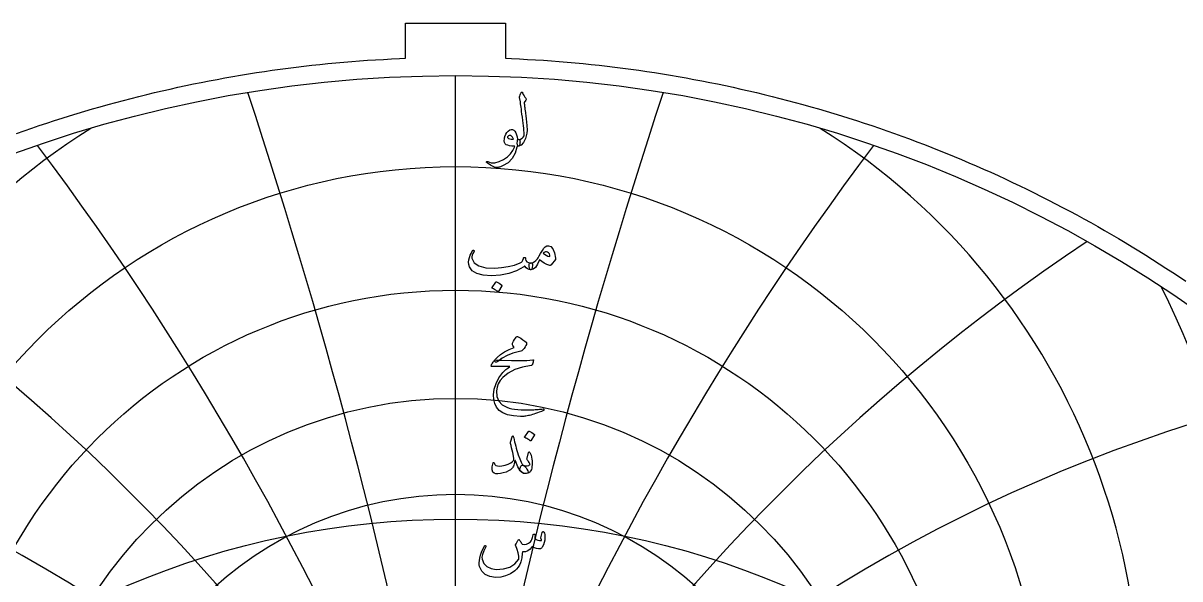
# Model space of a CAD drawing. Header units: millimetres. Extents: x -62 to 62, y -62 to 63.
# Drawn here: x -20.4 to 34.3, y 36.9 to 63.2 of the extents above; entities that cross this region are included whole.
import ezdxf

# ---------------------------------------------------------------- set-up
doc = ezdxf.new("R2010")
doc.units = ezdxf.units.MM
for name, color, linetype in [('CUT_OUTER', 1, 'Continuous'), ('ENGRAVE', 7, 'Continuous'), ('ENGRAVE_FINE', 8, 'Continuous'), ('TEXT', 5, 'Continuous')]:
    doc.layers.add(name, color=color, linetype=linetype)

msp = doc.modelspace()

# ---------------------------------------------------------------- linework, layer by layer
at = {"layer": 'CUT_OUTER'}
msp.add_lwpolyline([(-20.7566, 58.0109), (-20.4003, 58.1372), (-20.0432, 58.2612), (-19.6853, 58.3831), (-19.3267, 58.5028), (-18.9674, 58.6203), (-18.6073, 58.7356), (-18.2466, 58.8486), (-17.8852, 58.9595), (-17.5231, 59.0681), (-17.1603, 59.1745), (-16.7969, 59.2787), (-16.4328, 59.3807), (-16.0682, 59.4804), (-15.7029, 59.5778), (-15.3371, 59.6731), (-14.9706, 59.7661), (-14.6036, 59.8568), (-14.2361, 59.9453), (-13.868, 60.0315), (-13.4994, 60.1154), (-13.1303, 60.1971), (-12.7606, 60.2766), (-12.3906, 60.3537), (-12.02, 60.4286), (-11.649, 60.5012), (-11.2775, 60.5716), (-10.9057, 60.6396), (-10.5334, 60.7054), (-10.1607, 60.7689), (-9.7876, 60.8301), (-9.4142, 60.889), (-9.0404, 60.9456), (-8.6663, 61), (-8.2919, 61.052), (-7.9171, 61.1017), (-7.542, 61.1491), (-7.1667, 61.1943), (-6.7911, 61.2371), (-6.4152, 61.2776), (-6.0391, 61.3158), (-5.6627, 61.3517), (-5.2862, 61.3853), (-4.9094, 61.4166), (-4.5325, 61.4456), (-4.1554, 61.4722), (-3.7781, 61.4966), (-3.4007, 61.5186), (-3.0232, 61.5383), (-2.6455, 61.5557), (-2.3625, 61.567), (-2.3625, 63.2325), (2.3625, 63.2325), (2.3625, 61.567), (2.6455, 61.5557), (3.0232, 61.5383), (3.4007, 61.5186), (3.7781, 61.4966), (4.1554, 61.4722), (4.5325, 61.4456), (4.9094, 61.4166), (5.2862, 61.3853), (5.6627, 61.3517), (6.0391, 61.3158), (6.4152, 61.2776), (6.7911, 61.2371), (7.1667, 61.1943), (7.542, 61.1491), (7.9171, 61.1017), (8.2919, 61.052), (8.6663, 61), (9.0404, 60.9456), (9.4142, 60.889), (9.7876, 60.8301), (10.1607, 60.7689), (10.5334, 60.7054), (10.9057, 60.6396), (11.2775, 60.5716), (11.649, 60.5012), (12.02, 60.4286), (12.3906, 60.3537), (12.7606, 60.2766), (13.1303, 60.1971), (13.4994, 60.1154), (13.868, 60.0315), (14.2361, 59.9453), (14.6036, 59.8568), (14.9706, 59.7661), (15.3371, 59.6731), (15.7029, 59.5778), (16.0682, 59.4804), (16.4328, 59.3807), (16.7969, 59.2787), (17.1603, 59.1745), (17.5231, 59.0681), (17.8852, 58.9595), (18.2466, 58.8486), (18.6073, 58.7356), (18.9674, 58.6203), (19.3267, 58.5028), (19.6853, 58.3831), (20.0432, 58.2612), (20.4003, 58.1372), (20.7566, 58.0109), (21.1122, 57.8824), (21.4669, 57.7518), (21.8209, 57.619), (22.174, 57.484), (22.5263, 57.3469), (22.8778, 57.2076), (23.2284, 57.0661), (23.5781, 56.9225), (23.9269, 56.7768), (24.2748, 56.6289), (24.6218, 56.4789), (24.9679, 56.3267), (25.3131, 56.1725), (25.6573, 56.0161), (26.0005, 55.8576), (26.3427, 55.697), (26.684, 55.5344), (27.0242, 55.3696), (27.3635, 55.2027), (27.7017, 55.0338), (28.0388, 54.8628), (28.3749, 54.6897), (28.71, 54.5146), (29.0439, 54.3374), (29.3768, 54.1581), (29.7085, 53.9769), (30.0392, 53.7936), (30.3687, 53.6082), (30.6971, 53.4209), (31.0243, 53.2315), (31.3503, 53.0402), (31.6752, 52.8468), (31.9988, 52.6515), (32.3213, 52.4541), (32.6425, 52.2548), (32.9625, 52.0535), (33.2813, 51.8503), (33.5988, 51.6451), (33.9151, 51.438), (34.2301, 51.2289), (34.5438, 51.0179)], dxfattribs=at)
at = {"layer": 'ENGRAVE'}
msp.add_lwpolyline([(0, -60.75), (0, 60.75)], dxfattribs=at)
for centre, radius in [((0, 0), 60.75), ((0, 28.5102), 27.9318), ((0, 26.6295), 23.965), ((0, 25.1217), 20.3564), ((0, 23.9164), 17.0238), ((0, 0), 39.7663)]:
    msp.add_circle(centre, radius, dxfattribs=at)
for centre, radius, start, end in [((0, 30.8624), 32.3669, 122.20586, 57.79414), ((0, 33.8275), 37.4232, 153.09342, 26.90658), ((0, 37.6139), 43.3207, 172.96619, 7.03381)]:
    msp.add_arc(centre, radius, start, end, dxfattribs=at)
at = {"layer": 'ENGRAVE_FINE'}
for centre, radius, start, end in [((-273.1098, -27.1606), 277.3229, 3.096255, 18.307363), ((-273.1098, -27.1606), 277.3229, 3.096255, 18.307363), ((273.1098, -27.1606), 277.3229, 161.692637, 176.903745), ((273.1098, -27.1606), 277.3229, 161.692637, 176.903745), ((-132.3092, -27.1606), 140.8005, 6.235632, 36.933893), ((-132.3092, -27.1606), 140.8005, 6.235632, 36.933893), ((132.3092, -27.1606), 140.8005, 143.066107, 173.764368), ((132.3092, -27.1606), 140.8005, 143.066107, 173.764368), ((-83.4097, -27.1606), 96.3132, 9.463552, 56.22739), ((-83.4097, -27.1606), 96.3132, 9.463552, 56.22739), ((83.4097, -27.1606), 96.3132, 123.77261, 170.536448), ((83.4097, -27.1606), 96.3132, 123.77261, 170.536448), ((-57.3908, -27.1606), 74.9184, 12.830287, 76.585484), ((-57.3908, -27.1606), 74.9184, 12.830287, 76.585484), ((57.3908, -27.1606), 74.9184, 103.414516, 167.169713), ((57.3908, -27.1606), 74.9184, 103.414516, 167.169713)]:
    msp.add_arc(centre, radius, start, end, dxfattribs=at)
at = {"layer": 'TEXT'}
for points in [[(3.0359, 59.7785), (3.0601, 59.8371), (3.079, 59.8836), (3.0925, 59.9179), (3.1005, 59.9402), (3.1068, 59.9543), (3.1149, 59.9644), (3.1248, 59.9705), (3.1365, 59.9725), (3.1497, 59.9702), (3.1607, 59.9635), (3.1695, 59.9523), (3.176, 59.9366), (3.2058, 59.8595), (3.2416, 59.7902), (3.2831, 59.7284), (3.3305, 59.6743), (3.3437, 59.657), (3.3475, 59.6375), (3.3419, 59.6157), (3.3269, 59.5917), (3.2478, 59.4803), (3.2532, 59.4304), (3.2586, 59.3815), (3.264, 59.3334), (3.2694, 59.2863), (3.2748, 59.24), (3.2802, 59.1947), (3.2856, 59.1502), (3.291, 59.1066), (3.3406, 58.7033), (3.3709, 58.3881), (3.3819, 58.1608), (3.3736, 58.0216), (3.3058, 57.769), (3.2173, 57.5824), (3.1082, 57.4618), (2.9784, 57.4073), (2.9748, 57.4073), (2.9712, 57.4073), (2.9676, 57.4073), (2.964, 57.4073), (2.9427, 57.4275), (2.929, 57.4737), (2.9229, 57.546), (2.9245, 57.6444), (2.9279, 57.6808), (2.938, 57.7073), (2.9548, 57.7239), (2.9784, 57.7306), (3.0695, 57.7488), (3.1454, 57.7818), (3.2061, 57.8296), (3.2514, 57.8923), (3.2484, 57.9675), (3.2429, 58.0531), (3.2349, 58.1489), (3.2245, 58.2552), (3.2118, 58.3712), (3.1971, 58.4968), (3.1804, 58.6317), (3.1616, 58.7761), (3.1443, 58.918), (3.1284, 59.0456), (3.1138, 59.1587), (3.1005, 59.2575), (3.0891, 59.342), (3.0799, 59.412), (3.0729, 59.4677), (3.0682, 59.509), (3.0323, 59.7138), (3.0312, 59.734), (3.0314, 59.7515), (3.0329, 59.7664), (3.0359, 59.7785)], [(2.9065, 57.3677), (2.8223, 57.072), (2.6811, 56.8243), (2.4828, 56.6247), (2.2275, 56.4732), (2.1918, 56.4578), (2.1565, 56.444), (2.1217, 56.4317), (2.0874, 56.4211), (2.0537, 56.4122), (2.0209, 56.4053), (1.989, 56.4005), (1.958, 56.3977), (1.8808, 56.4087), (1.7784, 56.4489), (1.6509, 56.5183), (1.4982, 56.6169), (1.4818, 56.631), (1.4721, 56.6447), (1.4692, 56.658), (1.473, 56.6708), (1.4816, 56.6806), (1.4928, 56.6851), (1.5067, 56.6842), (1.5233, 56.6779), (1.6821, 56.6265), (1.8601, 56.6267), (2.0575, 56.6786), (2.2742, 56.7821), (2.4511, 56.9023), (2.5976, 57.0435), (2.7134, 57.2058), (2.7987, 57.3893), (2.7981, 57.3958), (2.7961, 57.401), (2.7927, 57.4048), (2.788, 57.4073), (2.6642, 57.4145), (2.5589, 57.4288), (2.472, 57.4504), (2.4035, 57.4791), (2.3506, 57.5236), (2.3173, 57.5851), (2.3038, 57.6637), (2.3101, 57.7594), (2.3122, 57.772), (2.3146, 57.785), (2.3175, 57.7981), (2.3209, 57.8115), (2.3247, 57.8253), (2.329, 57.8397), (2.3337, 57.8549), (2.3389, 57.8707), (2.3811, 57.9733), (2.4323, 58.0585), (2.4925, 58.126), (2.5616, 58.1761), (2.6324, 58.2035), (2.6973, 58.2031), (2.7563, 58.1748), (2.8095, 58.1186), (2.856, 58.0405), (2.8913, 57.9498), (2.9153, 57.8465), (2.9281, 57.7306), (2.9352, 57.7307), (2.942, 57.7311), (2.9486, 57.7316), (2.955, 57.7324), (2.9614, 57.7332), (2.9681, 57.7338), (2.9749, 57.7341), (2.982, 57.7342), (3.0062, 57.729), (3.0251, 57.7135), (3.0386, 57.6877), (3.0466, 57.6516), (3.05, 57.6118), (3.0493, 57.5716), (3.0446, 57.531), (3.0359, 57.4899), (3.0244, 57.4537), (3.0116, 57.4279), (2.9975, 57.4124), (2.982, 57.4073), (2.9137, 57.4073), (2.9133, 57.4008), (2.9119, 57.392), (2.9097, 57.381), (2.9065, 57.3677)], [(2.7341, 57.7701), (2.6964, 57.8359), (2.655, 57.8824), (2.6101, 57.9096), (2.5616, 57.9174), (2.5327, 57.9098), (2.5068, 57.8977), (2.4842, 57.8811), (2.4646, 57.86), (2.4583, 57.8487), (2.4574, 57.8366), (2.4619, 57.8236), (2.4718, 57.8097), (2.5089, 57.7771), (2.5625, 57.7549), (2.6328, 57.743), (2.7197, 57.7414), (2.7287, 57.7432), (2.7341, 57.7486), (2.7359, 57.7576), (2.7341, 57.7701)], [(4.3975, 52.7022), (4.51, 52.6623), (4.6032, 52.5496), (4.6771, 52.3641), (4.7316, 52.1058), (4.7337, 52.0872), (4.7325, 52.0708), (4.7283, 52.0567), (4.7209, 52.0448), (4.5233, 51.7969), (4.5096, 51.7818), (4.4936, 51.7726), (4.4754, 51.7693), (4.455, 51.7717), (4.3207, 51.8175), (4.1945, 51.8759), (4.0764, 51.9469), (3.9664, 52.0304), (3.8777, 51.8245), (3.7805, 51.6774), (3.6747, 51.5892), (3.5604, 51.5598), (3.5476, 51.5645), (3.5344, 51.5786), (3.5207, 51.6022), (3.5065, 51.6352), (3.4847, 51.7169), (3.4769, 51.7825), (3.4829, 51.8319), (3.5029, 51.8651), (3.5146, 51.873), (3.5281, 51.8786), (3.5433, 51.882), (3.5604, 51.8831), (3.6421, 51.897), (3.7221, 51.9352), (3.8002, 51.9976), (3.8766, 52.0843), (3.91, 52.1346), (3.9601, 52.2172), (4.0268, 52.3322), (4.1101, 52.4795), (4.1752, 52.5769), (4.2448, 52.6466), (4.3189, 52.6883), (4.3975, 52.7022)], [(0.8191, 52.4723), (0.8319, 52.4862), (0.8452, 52.4921), (0.8589, 52.4898), (0.873, 52.4795), (0.8838, 52.466), (0.8874, 52.4508), (0.8838, 52.4337), (0.873, 52.4148), (0.8182, 52.3299), (0.7832, 52.2514), (0.7679, 52.1791), (0.7724, 52.113), (0.8849, 51.8961), (1.1039, 51.7448), (1.4292, 51.659), (1.861, 51.6388), (2.1815, 51.6624), (2.4889, 51.7115), (2.7833, 51.7863), (3.0646, 51.8867), (3.1142, 51.9161), (3.1553, 51.9612), (3.1879, 52.0221), (3.2119, 52.0987), (3.22, 52.1204), (3.2335, 52.1355), (3.2523, 52.1438), (3.2766, 52.1454), (3.2939, 52.138), (3.3062, 52.1229), (3.3136, 52.1002), (3.3161, 52.0699), (3.3329, 51.9949), (3.3799, 51.9388), (3.4569, 51.9015), (3.564, 51.8831), (3.6026, 51.8746), (3.6287, 51.8526), (3.6421, 51.8171), (3.643, 51.7681), (3.63, 51.677), (3.6125, 51.6118), (3.5905, 51.5728), (3.564, 51.5598), (3.4852, 51.5701), (3.4104, 51.6011), (3.3397, 51.6527), (3.273, 51.725), (3.2674, 51.7279), (3.2577, 51.7259), (3.244, 51.719), (3.2263, 51.7071), (2.8913, 51.5184), (2.5257, 51.3837), (2.1296, 51.3029), (1.703, 51.2759), (1.3087, 51.3029), (1.0024, 51.3837), (0.7841, 51.5184), (0.6539, 51.7071), (0.6242, 51.8124), (0.6144, 51.9199), (0.6242, 52.0297), (0.6539, 52.1418), (0.6938, 52.246), (0.7347, 52.3358), (0.7765, 52.4112), (0.8191, 52.4723)], [(4.1388, 52.3502), (4.2062, 52.294), (4.2825, 52.2478), (4.3679, 52.2114), (4.4622, 52.1849), (4.457, 52.2556), (4.4379, 52.3133), (4.4049, 52.358), (4.358, 52.3897), (4.3039, 52.4061), (4.2493, 52.4049), (4.1943, 52.3863), (4.1388, 52.3502)], [(1.9077, 50.9813), (1.9122, 50.9858), (1.9185, 50.9885), (1.9266, 50.9894), (1.9365, 50.9885), (2.0063, 50.9602), (2.0721, 50.9256), (2.1339, 50.8848), (2.1916, 50.8376), (2.1972, 50.8304), (2.1997, 50.8232), (2.199, 50.8161), (2.1952, 50.8089), (2.0263, 50.5358), (2.02, 50.5293), (2.0119, 50.5277), (2.0021, 50.5311), (1.9904, 50.5394), (1.9803, 50.5466), (1.9643, 50.5574), (1.9426, 50.5717), (1.9149, 50.5897), (1.881, 50.6113), (1.8404, 50.6364), (1.793, 50.6652), (1.7389, 50.6975), (1.7317, 50.7029), (1.7281, 50.7083), (1.7281, 50.7137), (1.7317, 50.719)], [(3.0323, 47.6972), (2.7184, 47.6152), (2.4413, 47.5094), (2.201, 47.3799), (1.9976, 47.2265), (1.9664, 47.2029), (1.9374, 47.1897), (1.9107, 47.1868), (1.8862, 47.1942), (1.8577, 47.2281), (1.8619, 47.2759), (1.899, 47.3377), (1.9688, 47.4133), (2.1339, 47.5503), (2.3236, 47.6738), (2.538, 47.7838), (2.7772, 47.8804), (2.7089, 47.981), (2.6961, 48.0061), (2.6901, 48.0313), (2.6907, 48.0564), (2.6981, 48.0816), (2.7464, 48.1775), (2.7907, 48.2567), (2.8309, 48.3194), (2.867, 48.3654), (2.8901, 48.3872), (2.9128, 48.3986), (2.935, 48.3998), (2.9568, 48.3906), (3.0832, 48.3192), (3.1895, 48.2522), (3.2755, 48.1898), (3.3413, 48.1319), (3.354, 48.1132), (3.3601, 48.0897), (3.3594, 48.0612), (3.352, 48.0277), (3.3289, 47.9754), (3.2918, 47.9118), (3.2409, 47.8371), (3.176, 47.7511), (3.1589, 47.7383), (3.1293, 47.725), (3.0871, 47.7113), (3.0323, 47.6972)], [(2.1844, 47.2804), (2.6454, 47.2642), (3.044, 47.2624), (3.3801, 47.275), (3.6538, 47.302), (3.6622, 47.303), (3.6695, 47.3024), (3.6757, 47.3003), (3.6808, 47.2966), (3.6845, 47.2915), (3.6866, 47.2853), (3.6872, 47.278), (3.6862, 47.2696), (3.6791, 47.2368), (3.6722, 47.2068), (3.6656, 47.1794), (3.6592, 47.1547), (3.653, 47.1327), (3.6471, 47.1133), (3.6414, 47.0967), (3.6359, 47.0828), (3.6242, 47.0606), (3.6107, 47.0442), (3.5954, 47.0336), (3.5784, 47.0289), (3.1634, 46.9537), (2.8023, 46.8358), (2.4952, 46.6753), (2.2419, 46.472), (2.1139, 46.3259), (2.0209, 46.1711), (1.963, 46.0079), (1.9401, 45.8361), (1.9621, 45.5664), (2.0497, 45.3466), (2.2028, 45.1766), (2.4215, 45.0565), (2.5349, 45.0201), (2.6595, 44.99), (2.7954, 44.9662), (2.9425, 44.9487), (3.1005, 44.9373), (3.2694, 44.9316), (3.449, 44.9319), (3.6394, 44.9379), (3.7071, 44.9418), (3.7737, 44.946), (3.8392, 44.9507), (3.9035, 44.9559), (3.9663, 44.9615), (4.027, 44.9676), (4.0857, 44.9741), (4.1424, 44.981), (4.1597, 44.9819), (4.1721, 44.9775), (4.1795, 44.9676), (4.182, 44.9523), (4.1806, 44.9346), (4.1766, 44.9209), (4.1698, 44.9112), (4.1604, 44.9056), (4.0589, 44.8627), (3.9628, 44.8239), (3.8721, 44.7891), (3.7868, 44.7583), (3.707, 44.7314), (3.6332, 44.708), (3.5651, 44.6882), (3.5029, 44.6721), (3.4444, 44.6602), (3.3875, 44.6496), (3.3322, 44.6404), (3.2784, 44.6326), (3.2259, 44.6265), (3.1746, 44.6227), (3.1245, 44.6211), (3.0754, 44.6218), (2.7404, 44.6478), (2.461, 44.7044), (2.2374, 44.7915), (2.0694, 44.9092), (1.9461, 45.0563), (1.8601, 45.228), (1.8114, 45.4245), (1.8, 45.6457), (1.8352, 45.9201), (1.9194, 46.1864), (2.0526, 46.4446), (2.2347, 46.6948), (2.3059, 46.7705), (2.3865, 46.843), (2.4765, 46.9124), (2.576, 46.9786), (1.7066, 46.9858), (1.6857, 46.9948), (1.6769, 47.0109), (1.6803, 47.0343), (1.6958, 47.0648), (1.725, 47.1093), (1.7515, 47.1493), (1.7753, 47.1847), (1.7964, 47.2157), (1.8148, 47.242), (1.8305, 47.2633), (1.8435, 47.2797), (1.8539, 47.2912), (1.8772, 47.2932), (1.9401, 47.2921), (2.0425, 47.2878), (2.1844, 47.2804)], [(3.4472, 43.9174), (3.4517, 43.9219), (3.458, 43.9246), (3.4661, 43.9255), (3.476, 43.9246), (3.5458, 43.8963), (3.6116, 43.8617), (3.6734, 43.8208), (3.7311, 43.7737), (3.7367, 43.7665), (3.7391, 43.7593), (3.7385, 43.7521), (3.7347, 43.745), (3.5658, 43.4719), (3.5595, 43.4654), (3.5514, 43.4638), (3.5415, 43.4672), (3.5299, 43.4755), (3.5198, 43.4827), (3.5038, 43.4935), (3.482, 43.5078), (3.4544, 43.5258), (3.4205, 43.5474), (3.3799, 43.5725), (3.3325, 43.6012), (3.2784, 43.6336), (3.2712, 43.639), (3.2676, 43.6444), (3.2676, 43.6497), (3.2712, 43.6551)], [(2.7538, 43.6084), (2.7745, 43.5142), (2.7969, 43.4185), (2.8212, 43.3211), (2.8472, 43.2222), (2.8751, 43.1213), (2.9047, 43.0179), (2.9362, 42.912), (2.9694, 42.8037), (3.0365, 42.6087), (3.0978, 42.4623), (3.1533, 42.3644), (3.2029, 42.315), (3.2463, 42.2856), (3.2901, 42.2441), (3.3343, 42.1904), (3.379, 42.1246), (3.4212, 42.0431), (3.4329, 41.9818), (3.414, 41.9407), (3.3646, 41.9198), (3.205, 41.936), (3.0637, 42.042), (2.9409, 42.2378), (2.8365, 42.5234), (2.8342, 42.5281), (2.8311, 42.5315), (2.827, 42.5335), (2.8221, 42.5342), (2.8185, 42.5335), (2.8149, 42.5315), (2.8113, 42.5281), (2.8077, 42.5234), (2.7976, 42.4772), (2.7853, 42.4282), (2.7707, 42.3766), (2.7538, 42.3222), (2.7354, 42.2708), (2.7161, 42.2279), (2.6959, 42.1936), (2.6748, 42.1677), (2.5989, 42.1015), (2.5041, 42.0429), (2.3905, 41.9919), (2.258, 41.9486), (2.1233, 41.9165), (2.0065, 41.9028), (1.9077, 41.9075), (1.8269, 41.9306), (1.7577, 41.9886), (1.7263, 42.0905), (1.7326, 42.2364), (1.7766, 42.4264), (1.7809, 42.4327), (1.7865, 42.4372), (1.7935, 42.4399), (1.8018, 42.4408), (1.8116, 42.4397), (1.8197, 42.4363), (1.826, 42.4307), (1.8305, 42.4228), (1.8476, 42.3831), (1.8664, 42.3501), (1.8871, 42.3238), (1.9095, 42.3043), (1.9796, 42.2782), (2.0748, 42.2719), (2.1952, 42.2854), (2.3407, 42.3186), (2.4958, 42.3685), (2.6164, 42.4246), (2.7024, 42.487), (2.7538, 42.5558), (2.7624, 42.6254), (2.7484, 42.7444), (2.7121, 42.9128), (2.6532, 43.1306), (2.6249, 43.2453), (2.6083, 43.3381), (2.6034, 43.4088), (2.6101, 43.4575), (2.6784, 43.6515), (2.6858, 43.672), (2.6937, 43.6866), (2.702, 43.6953), (2.7107, 43.6982), (2.7215, 43.6926), (2.7323, 43.6758), (2.7431, 43.6477), (2.7538, 43.6084)], [(3.4796, 42.448), (3.4585, 42.4832), (3.4383, 42.5135), (3.4189, 42.5389), (3.4005, 42.5593), (3.3873, 42.5769), (3.3799, 42.5971), (3.3783, 42.62), (3.3826, 42.6456), (3.458, 42.9186), (3.4686, 42.9424), (3.4823, 42.9492), (3.4991, 42.9388), (3.5191, 42.9114), (3.5492, 42.8533), (3.5748, 42.783), (3.5959, 42.7006), (3.6125, 42.6061), (3.6222, 42.5153), (3.626, 42.4264), (3.624, 42.3393), (3.6161, 42.254), (3.6033, 42.1796), (3.5865, 42.1147), (3.5656, 42.0593), (3.5406, 42.0133), (3.5099, 41.9791), (3.4679, 41.9522), (3.4147, 41.9324), (3.3502, 41.9198), (3.2842, 41.9174), (3.2227, 41.9279), (3.1657, 41.9515), (3.1131, 41.9881), (3.0725, 42.0346), (3.0511, 42.0878), (3.0491, 42.1478), (3.0664, 42.2144), (3.094, 42.269), (3.1266, 42.3034), (3.1641, 42.3175), (3.2065, 42.3114), (3.3044, 42.2879), (3.3898, 42.2854), (3.4625, 42.304), (3.5227, 42.3438), (3.524, 42.3543), (3.5173, 42.3752), (3.5025, 42.4064), (3.4796, 42.448)], [(4.0993, 39.1364), (4.1056, 39.1521), (4.1137, 39.1634), (4.1236, 39.1701), (4.1352, 39.1723), (4.1503, 39.1705), (4.1631, 39.1652), (4.1736, 39.1562), (4.182, 39.1436), (4.2024, 39.0987), (4.217, 39.043), (4.2257, 38.9765), (4.2287, 38.8993), (4.2208, 38.7731), (4.1972, 38.6532), (4.1579, 38.5396), (4.1029, 38.4322), (4.084, 38.4064), (4.0634, 38.3864), (4.0409, 38.3723), (4.0167, 38.364), (3.9289, 38.3584), (3.8344, 38.3739), (3.7331, 38.4105), (3.6251, 38.4682), (3.5341, 38.3435), (3.4266, 38.2607), (3.3024, 38.2196), (3.1616, 38.2203), (3.157, 38.1445), (3.1504, 38.0716), (3.1417, 38.0017), (3.1311, 37.9346), (3.1184, 37.8701), (3.1037, 37.8076), (3.087, 37.747), (3.0682, 37.6885), (3.0246, 37.583), (2.9658, 37.4856), (2.8917, 37.3962), (2.8023, 37.3149), (2.5933, 37.1757), (2.3721, 37.0778), (2.1388, 37.0212), (1.8934, 37.0059), (1.617, 37.0434), (1.3985, 37.1415), (1.2379, 37.3003), (1.1353, 37.5197), (1.1214, 37.5987), (1.1191, 37.6921), (1.1286, 37.7999), (1.1497, 37.9221), (1.1836, 38.0559), (1.2314, 38.1951), (1.2932, 38.3397), (1.3688, 38.4897), (1.3749, 38.4992), (1.3823, 38.5059), (1.3911, 38.5099), (1.4012, 38.5113), (1.4113, 38.5104), (1.42, 38.5077), (1.4274, 38.5032), (1.4335, 38.4969), (1.4375, 38.4877), (1.4389, 38.478), (1.4375, 38.4679), (1.4335, 38.4574), (1.3374, 38.2578), (1.2754, 38.0936), (1.2476, 37.965), (1.2539, 37.8718), (1.3446, 37.6663), (1.4874, 37.517), (1.6823, 37.4238), (1.9293, 37.3868), (2.2747, 37.4088), (2.567, 37.4963), (2.8064, 37.6495), (2.9928, 37.8682), (2.9921, 38.0123), (2.9685, 38.1646), (2.922, 38.3249), (2.8526, 38.4933), (2.8439, 38.5104), (2.8392, 38.5256), (2.8385, 38.5391), (2.8419, 38.5508), (2.8612, 38.5909), (2.8796, 38.6285), (2.8971, 38.6636), (2.9137, 38.6963), (2.9294, 38.7261), (2.9443, 38.7524), (2.9582, 38.7755), (2.9712, 38.7951), (2.9786, 38.8034), (2.9865, 38.8068), (2.9948, 38.8052), (3.0035, 38.7987), (3.008, 38.7938), (3.0143, 38.7861), (3.0224, 38.7758), (3.0323, 38.7628), (3.0435, 38.7471), (3.0556, 38.7286), (3.0687, 38.7075), (3.0826, 38.6837), (3.1109, 38.6379), (3.1347, 38.6047), (3.154, 38.584), (3.1688, 38.5759), (3.2622, 38.5681), (3.3556, 38.584), (3.449, 38.6238), (3.5424, 38.6873), (3.5764, 38.7295), (3.6098, 38.7987), (3.6428, 38.8948), (3.6754, 39.0179), (3.6785, 39.0295), (3.6844, 39.0394), (3.6929, 39.0475), (3.7041, 39.0538), (3.7147, 39.0578), (3.7248, 39.0592), (3.7344, 39.0578), (3.7436, 39.0538), (3.7573, 39.0313), (3.7625, 38.9891), (3.7591, 38.9271), (3.7472, 38.8454), (3.8198, 38.8009), (3.8972, 38.7718), (3.9796, 38.7578), (4.067, 38.7592), (4.0659, 38.7854), (4.0625, 38.8068), (4.0569, 38.8232), (4.049, 38.8346), (4.04, 38.8454), (4.0346, 38.8562), (4.0329, 38.867), (4.0346, 38.8777)]]:
    msp.add_lwpolyline(points, close=True, dxfattribs=at)

doc.saveas('drawing.dxf')
